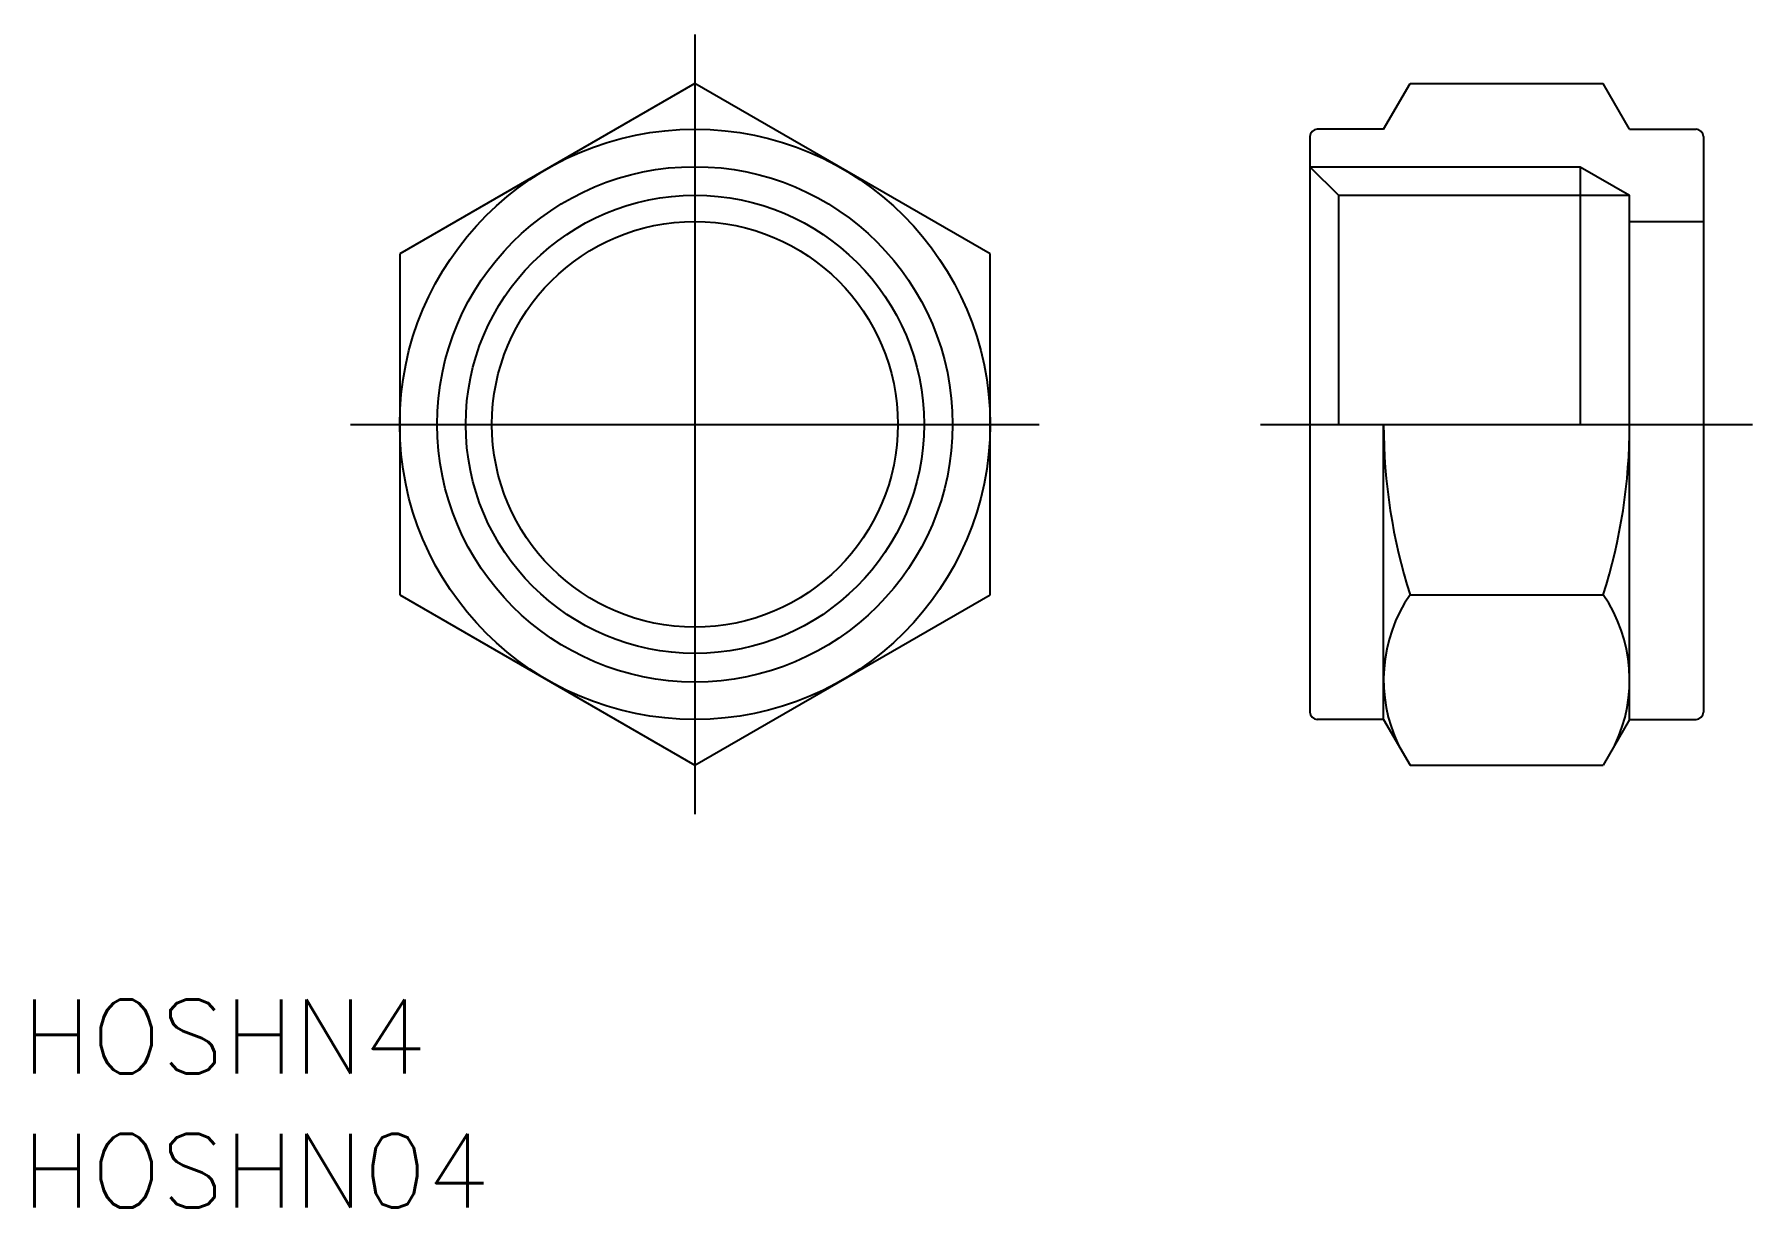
# Model space of a CAD drawing. Extents: x -26.9 to 43, y -31.8 to 15.9.
import ezdxf

# ---------------------------------------------------------------- set-up
doc = ezdxf.new("R2010")
doc.units = 0
doc.linetypes.add('CENTER', pattern=[50.8, 31.75, -6.35, 6.35, -6.35])
doc.layers.get('0').update_dxf_attribs({"linetype": 'CONTINUOUS'})
doc.layers.add('CENTER', color=1, linetype='CENTER')
doc.styles.get("Standard").update_dxf_attribs({"font": 'txt.shx', "height": 3, "bigfont": 'bigfont.shx'})

msp = doc.modelspace()

# ---------------------------------------------------------------- linework, layer by layer
at = {"color": 7, "linetype": 'CONTINUOUS'}
for p, q in [((0, 13.856), (-12, 6.928)), ((12, 6.928), (0, 13.856)), ((28, 12), (29.072, 13.856)), ((29.072, 13.856), (36.928, 13.856)), ((38, 12), (36.928, 13.856)), ((28, 12), (25.3, 12)), ((38, 12), (40.7, 12)), ((25, 11.7), (25, -11.7)), ((41, 11.7), (41, -11.7)), ((25, 10.477), (26.162, 9.315)), ((35.987, 10.477), (35.987, 0)), ((26.162, 9.315), (38, 9.315)), ((26.162, 9.315), (26.162, 0)), ((38, -12), (38, 9.315)), ((38, 8.25), (41, 8.25)), ((-12, 6.928), (-12, -6.928)), ((12, -6.928), (12, 6.928)), ((28, -12), (28, 0)), ((-12, -6.928), (0, -13.856)), ((0, -13.856), (12, -6.928)), ((29.072, -6.928), (36.928, -6.928)), ((28, -12), (25.3, -12)), ((28, -12), (29.072, -13.856)), ((38, -12), (36.928, -13.856)), ((38, -12), (40.7, -12)), ((29.072, -13.856), (36.928, -13.856))]:
    msp.add_line(p, q, dxfattribs=at)
at = {"color": 3, "linetype": 'CONTINUOUS'}
for p, q in [((25, 10.477), (35.987, 10.477)), ((35.987, 10.477), (38, 9.315))]:
    msp.add_line(p, q, dxfattribs=at)
at = {"color": 7, "linetype": 'CONTINUOUS'}
for radius in [12, 9.316, 8.25]:
    msp.add_circle((0, 0), radius, dxfattribs=at)
at = {"color": 3, "linetype": 'CONTINUOUS'}
msp.add_circle((0, 0), 10.477, dxfattribs=at)
at = {"color": 7, "linetype": 'CONTINUOUS'}
for centre, radius, start, end in [((25.3, 11.7), 0.3, 90, 180), ((40.7, 11.7), 0.3, 0, 90), ((50.928, 0), 22.928, 180, 197.58795), ((15.072, 0), 22.928, 342.41205, 0), ((34.134, -10.392), 6.134, 145.61575, 205.61575), ((31.866, -10.392), 6.134, 334.38425, 34.38425), ((25.3, -11.7), 0.3, 180, 270), ((40.7, -11.7), 0.3, 270, 0)]:
    msp.add_arc(centre, radius, start, end, dxfattribs=at)
at = {"layer": 'CENTER', "color": 1, "linetype": 'CENTER'}
for p, q in [((0, 15.856), (0, -15.856)), ((-14, 0), (14, 0)), ((23, 0), (43, 0))]:
    msp.add_line(p, q, dxfattribs=at)

# ---------------------------------------------------------------- texts
at = {"color": 7, "linetype": 'CONTINUOUS'}
for s, p in [('HOSHN4', (-27.366, -26.387)), ('HOSHN04', (-27.366, -31.847))]:
    msp.add_text(s, height=3, dxfattribs=at).set_placement(p)

doc.saveas('drawing.dxf')
